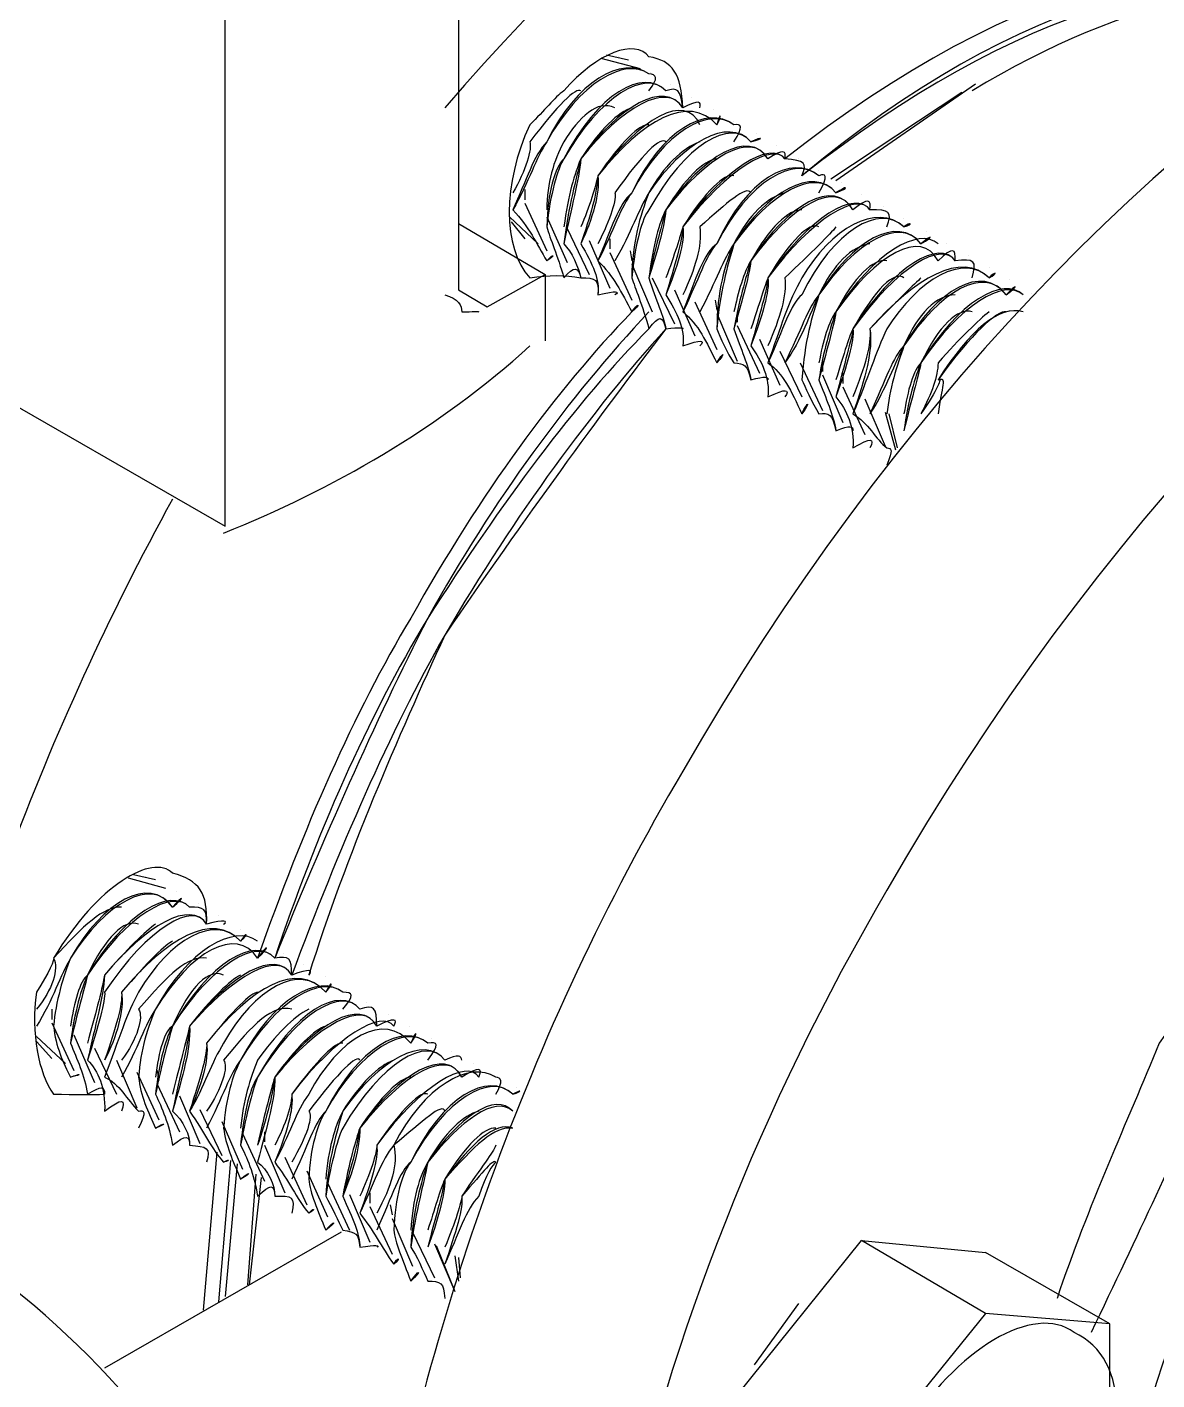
# Model space of a CAD drawing. Header units: inches. Extents: x 0.3 to 33.8, y 15.5 to 37.1.
# Drawn here: x 6.6433 to 6.9863, y 25.7233 to 26.1341 of the extents above; entities that cross this region are included whole.
import ezdxf

# ---------------------------------------------------------------- set-up
doc = ezdxf.new("R2010")
doc.units = ezdxf.units.IN
doc.header["$MEASUREMENT"] = 0

# ---------------------------------------------------------------- blocks, each defined once
blk = doc.blocks.new('60298_1')
at = {"transparency": 33554687}
for points in [[(6.77424, 26.39155), (6.77424, 26.05433)], [(6.70349, 25.98255), (6.70349, 26.35023)], [(6.8295, 26.12146), (6.81762, 26.12456)], [(6.82588, 26.12405), (6.81917, 26.1256)], [(6.82278, 26.12508), (6.82278, 26.12508)], [(6.82588, 26.12405), (6.82588, 26.12405)], [(6.83259, 26.12043), (6.83259, 26.12043)], [(6.83879, 26.11682), (6.83879, 26.11682)], [(6.9271, 26.11424), (6.88733, 26.0879)], [(6.93123, 26.11682), (6.88888, 26.08738)], [(6.84499, 26.11269), (6.84499, 26.11269)], [(6.8517, 26.10907), (6.8517, 26.10907)], [(6.8579, 26.10546), (6.8579, 26.10546)], [(6.86461, 26.10184), (6.86461, 26.10184)], [(6.87081, 26.09823), (6.87081, 26.09823)], [(6.87752, 26.0941), (6.87752, 26.0941)], [(6.88372, 26.09048), (6.88372, 26.09048)], [(6.89043, 26.08687), (6.89043, 26.08687)], [(6.79438, 26.0848), (6.79438, 26.0817)], [(6.89663, 26.08325), (6.89663, 26.08325)], [(6.79438, 26.08067), (6.80109, 26.06621)], [(6.80109, 26.08067), (6.80109, 26.08067)], [(6.90334, 26.07964), (6.90334, 26.07964)], [(6.77424, 26.07447), (6.80058, 26.05898)], [(6.78973, 26.07654), (6.79851, 26.06828)], [(6.79025, 26.07499), (6.79438, 26.06983)], [(6.80109, 26.07654), (6.80729, 26.06259)], [(6.80729, 26.07706), (6.80729, 26.07706)], [(6.814, 26.07344), (6.814, 26.07344)], [(6.90954, 26.07602), (6.90954, 26.07602)], [(6.79025, 26.07241), (6.79025, 26.07241)], [(6.79438, 26.06983), (6.79438, 26.06983)], [(6.80729, 26.07292), (6.814, 26.05898)], [(6.814, 26.06931), (6.8202, 26.05485)], [(6.8202, 26.06983), (6.8202, 26.06673)], [(6.91625, 26.07189), (6.91625, 26.07189)], [(6.80109, 26.06621), (6.80109, 26.06621)], [(6.8202, 26.06569), (6.82691, 26.05124)], [(6.8264, 26.06621), (6.82691, 26.06311)], [(6.92245, 26.06828), (6.92245, 26.06828)], [(6.80729, 26.06259), (6.80729, 26.06259)], [(6.82691, 26.06208), (6.83311, 26.04762)], [(6.83311, 26.06208), (6.83311, 26.06208)], [(6.92916, 26.06466), (6.92916, 26.06466)], [(6.93536, 26.06105), (6.93536, 26.06105)], [(6.78302, 26.04917), (6.80058, 26.05898)], [(6.80058, 26.05898), (6.80058, 26.03884)], [(6.814, 26.05898), (6.814, 26.05898)], [(6.83311, 26.05795), (6.83982, 26.044)], [(6.83931, 26.05847), (6.83931, 26.05847)], [(6.94156, 26.05743), (6.94156, 26.05743)], [(6.77424, 26.05433), (6.78302, 26.04917)], [(6.8202, 26.05485), (6.8202, 26.05485)], [(6.83982, 26.05433), (6.84602, 26.04039)], [(6.84602, 26.05485), (6.84602, 26.05485)], [(6.94827, 26.0533), (6.94827, 26.0533)], [(6.82691, 26.05124), (6.82691, 26.05124)], [(6.84602, 26.05072), (6.85273, 26.03626)], [(6.85222, 26.05124), (6.85273, 26.04814)], [(6.83311, 26.04762), (6.83311, 26.04762)], [(6.85273, 26.0471), (6.85893, 26.03264)], [(6.85893, 26.04762), (6.85893, 26.04452)], [(6.83982, 26.044), (6.83982, 26.044)], [(6.84602, 26.04039), (6.84602, 26.04039)], [(6.85893, 26.04349), (6.86564, 26.02903)], [(6.86513, 26.04349), (6.86513, 26.04349)], [(6.85273, 26.03626), (6.85273, 26.03626)], [(6.86564, 26.03936), (6.87184, 26.02541)], [(6.87184, 26.03987), (6.87184, 26.03987)], [(6.87804, 26.03626), (6.87804, 26.03626)], [(6.85893, 26.03264), (6.85893, 26.03264)], [(6.87184, 26.03574), (6.87855, 26.0218)], [(6.87804, 26.03213), (6.88475, 26.01767)], [(6.88475, 26.03264), (6.88475, 26.02955)], [(6.62345, 26.02851), (6.70349, 25.98255)], [(6.86564, 26.02903), (6.86564, 26.02903)], [(6.88475, 26.02851), (6.89095, 26.01405)], [(6.89095, 26.02903), (6.89095, 26.02593)], [(6.87184, 26.02541), (6.87184, 26.02541)], [(6.89095, 26.0249), (6.89766, 26.01044)], [(6.89766, 26.0249), (6.89766, 26.0249)], [(6.87855, 26.0218), (6.87855, 26.0218)], [(6.89766, 26.02128), (6.90386, 26.00682)], [(6.90386, 26.02128), (6.90386, 26.02128)], [(6.88475, 26.01767), (6.88475, 26.01767)], [(6.90386, 26.01715), (6.90696, 26.00579)], [(6.90489, 26.01663), (6.90747, 26.00631)], [(6.91057, 26.01767), (6.91057, 26.01767)], [(6.89095, 26.01405), (6.89095, 26.01405)], [(6.91109, 26.01302), (6.91109, 26.01302)], [(6.89766, 26.01044), (6.89766, 26.01044)], [(6.90386, 26.00682), (6.90386, 26.00682)], [(6.68232, 25.87514), (6.67561, 25.87669)], [(6.67922, 25.87617), (6.67922, 25.87617)], [(6.68542, 25.87256), (6.67406, 25.87566)], [(6.68232, 25.87514), (6.68232, 25.87514)], [(6.68852, 25.87152), (6.68852, 25.87152)], [(6.69523, 25.86791), (6.69523, 25.86791)], [(6.70143, 25.86429), (6.70143, 25.86429)], [(6.70814, 25.86017), (6.70814, 25.86017)], [(6.71434, 25.85655), (6.71434, 25.85655)], [(6.72105, 25.85293), (6.72105, 25.85293)], [(6.72725, 25.84932), (6.72725, 25.84932)], [(6.73396, 25.8457), (6.73396, 25.8457)], [(6.74016, 25.84157), (6.74016, 25.84157)], [(6.65082, 25.83589), (6.65082, 25.83279)], [(6.74635, 25.83796), (6.74635, 25.83796)], [(6.65082, 25.83176), (6.65753, 25.8173)], [(6.65702, 25.83176), (6.65702, 25.83176)], [(6.75307, 25.83434), (6.75307, 25.83434)], [(6.64617, 25.82763), (6.65495, 25.81937)], [(6.65753, 25.82815), (6.66373, 25.81369)], [(6.66373, 25.82815), (6.66373, 25.82815)], [(6.75926, 25.83073), (6.75926, 25.83073)], [(6.76598, 25.82711), (6.76598, 25.82711)], [(6.64617, 25.82608), (6.65082, 25.82092)], [(6.64669, 25.8235), (6.64669, 25.8235)], [(6.66373, 25.82402), (6.67044, 25.81007)], [(6.66993, 25.82453), (6.66993, 25.82453)], [(6.77217, 25.82298), (6.77217, 25.82298)], [(6.65082, 25.82092), (6.65082, 25.82092)], [(6.67044, 25.8204), (6.67664, 25.80594)], [(6.67664, 25.82092), (6.67664, 25.82092)], [(6.77889, 25.81937), (6.77889, 25.81937)], [(6.65753, 25.8173), (6.65753, 25.8173)], [(6.67664, 25.81678), (6.68335, 25.80233)], [(6.68284, 25.8173), (6.68335, 25.8142)], [(6.78509, 25.81575), (6.78509, 25.81575)], [(6.66373, 25.81369), (6.66373, 25.81369)], [(6.68284, 25.81317), (6.68955, 25.79871)], [(6.68955, 25.81317), (6.68955, 25.81317)], [(6.7918, 25.81214), (6.7918, 25.81214)], [(6.67044, 25.81007), (6.67044, 25.81007)], [(6.68955, 25.80955), (6.69575, 25.7951)], [(6.69575, 25.80955), (6.69575, 25.80955)], [(6.67664, 25.80594), (6.67664, 25.80594)], [(6.68335, 25.80233), (6.68335, 25.80233)], [(6.69575, 25.80542), (6.70246, 25.79148)], [(6.70246, 25.80594), (6.70246, 25.80594)], [(6.70866, 25.80233), (6.70866, 25.80233)], [(6.68955, 25.79871), (6.68955, 25.79871)], [(6.70246, 25.80181), (6.70866, 25.78735)], [(6.70866, 25.7982), (6.71537, 25.78373)], [(6.71537, 25.79871), (6.71537, 25.79561)], [(6.69575, 25.7951), (6.69575, 25.7951)], [(6.71537, 25.79458), (6.72157, 25.78012)], [(6.72157, 25.79458), (6.72157, 25.79458)], [(6.70091, 25.79252), (6.69678, 25.74449)], [(6.70504, 25.78993), (6.70143, 25.74707)], [(6.70246, 25.79148), (6.70246, 25.79148)], [(6.72157, 25.79096), (6.72828, 25.77651)], [(6.72776, 25.79096), (6.72776, 25.79096)], [(6.70711, 25.7889), (6.70349, 25.74862)], [(6.70866, 25.78735), (6.70866, 25.78735)], [(6.71279, 25.7858), (6.71021, 25.75223)], [(6.72828, 25.78683), (6.73448, 25.77289)], [(6.73448, 25.78735), (6.73448, 25.78735)], [(6.71434, 25.78477), (6.71072, 25.75223)], [(6.71537, 25.78373), (6.71537, 25.78373)], [(6.73448, 25.78322), (6.74119, 25.76876)], [(6.74067, 25.78373), (6.74067, 25.78373)], [(6.72157, 25.78012), (6.72157, 25.78012)], [(6.74119, 25.77961), (6.74739, 25.76514)], [(6.74739, 25.78012), (6.74739, 25.77702)], [(6.72828, 25.77651), (6.72828, 25.77651)], [(6.74739, 25.77599), (6.7541, 25.76153)], [(6.75358, 25.77651), (6.7541, 25.77341)], [(6.73448, 25.77289), (6.73448, 25.77289)], [(6.7541, 25.77237), (6.7603, 25.75792)], [(6.7603, 25.77237), (6.7603, 25.77237)], [(6.73861, 25.76824), (6.66683, 25.72693)], [(6.73861, 25.76824), (6.73861, 25.76824)], [(6.74119, 25.76876), (6.74119, 25.76876)], [(6.74739, 25.76514), (6.74739, 25.76514)], [(6.7603, 25.76824), (6.76701, 25.7543)], [(6.76649, 25.76876), (6.76649, 25.76876)], [(6.77321, 25.76514), (6.77321, 25.76514)], [(6.85893, 25.71867), (6.89663, 25.76566)], [(6.89663, 25.76566), (6.93433, 25.76205)], [(6.93433, 25.74346), (6.89663, 25.76566)], [(6.7541, 25.76153), (6.7541, 25.76153)], [(6.76701, 25.76463), (6.77321, 25.75017)], [(6.76753, 25.76411), (6.77321, 25.75017)], [(6.77321, 25.76101), (6.77424, 25.75327)], [(6.97202, 25.74036), (6.93433, 25.76205)], [(6.7603, 25.75792), (6.7603, 25.75792)], [(6.77424, 25.7605), (6.77476, 25.7543)], [(6.76701, 25.7543), (6.76701, 25.7543)], [(6.77321, 25.75017), (6.77321, 25.75017)], [(6.87752, 25.74656), (6.86409, 25.72796)], [(6.93433, 25.74346), (6.89663, 25.69698)], [(6.97202, 25.74036), (6.93433, 25.74346)], [(6.97202, 25.69026), (6.97202, 25.74036)]]:
    blk.add_lwpolyline(points, dxfattribs=at)
for points, knots in [([(7.20389, 26.19221), (7.19034, 26.22222), (7.16927, 26.24449), (7.14192, 26.25418), (7.04623, 26.31553), (6.89722, 26.25694), (6.77011, 26.10959)], [0, 0, 0, 0, 1, 1, 1, 2, 2, 2, 2]), ([(7.29168, 26.17156), (7.16968, 26.24425), (6.96795, 26.12778), (6.84241, 25.90819), (6.79559, 25.82925), (6.76419, 25.73957), (6.74945, 25.65515)], [0, 0, 0, 0, 1, 1, 1, 2, 2, 2, 2]), ([(7.42078, 26.05278), (7.40928, 26.09246), (7.38581, 26.11946), (7.35365, 26.13541), (7.23181, 26.20839), (7.03007, 26.09191), (6.90437, 25.87204), (6.82759, 25.7412), (6.7955, 25.59229), (6.81659, 25.47957)], [0, 0, 0, 0, 1, 1, 1, 2, 2, 2, 3, 3, 3, 3]), ([(6.84241, 26.10959), (6.84189, 26.11982), (6.83933, 26.12397), (6.83208, 26.12508), (6.82793, 26.13055), (6.81651, 26.12658), (6.80626, 26.11475)], [0, 0, 0, 0, 1, 1, 1, 2, 2, 2, 2]), ([(6.83208, 26.11992), (6.82398, 26.12561), (6.80997, 26.11752), (6.80109, 26.09926), (6.79718, 26.09537), (6.79485, 26.08752), (6.79077, 26.0786)], [0, 0, 0, 0, 1, 1, 1, 2, 2, 2, 2]), ([(6.83208, 26.11475), (6.83523, 26.11892), (6.83437, 26.11961), (6.83208, 26.11992), (6.82479, 26.12514), (6.81078, 26.11705), (6.80109, 26.09926), (6.79799, 26.0949), (6.79566, 26.08706), (6.79077, 26.0786)], [0, 0, 0, 0, 1, 1, 1, 2, 2, 2, 3, 3, 3, 3]), ([(6.80626, 26.11475), (6.80337, 26.11271), (6.80044, 26.10876), (6.79593, 26.10443), (6.78761, 26.08653), (6.78761, 26.06712), (6.79593, 26.05795), (6.80179, 26.05894), (6.80666, 26.0588), (6.81142, 26.05795)], [0, 0, 0, 0, 1, 1, 1, 2, 2, 2, 3, 3, 3, 3]), ([(6.81142, 26.11475), (6.81008, 26.11595), (6.80429, 26.11034), (6.79593, 26.09926), (6.79668, 26.09717), (6.79472, 26.09056), (6.79077, 26.08377)], [0, 0, 0, 0, 1, 1, 1, 2, 2, 2, 2]), ([(6.83724, 26.11475), (6.83042, 26.12189), (6.81641, 26.1138), (6.80626, 26.0941), (6.80362, 26.09165), (6.80129, 26.08381), (6.80109, 26.07344)], [0, 0, 0, 0, 1, 1, 1, 2, 2, 2, 2]), ([(6.84241, 26.10959), (6.84167, 26.1152), (6.84081, 26.1159), (6.83724, 26.11475), (6.83122, 26.12143), (6.81721, 26.11334), (6.80626, 26.0941), (6.80442, 26.09118), (6.80209, 26.08334), (6.80109, 26.07344)], [0, 0, 0, 0, 1, 1, 1, 2, 2, 2, 3, 3, 3, 3]), ([(6.82175, 26.10959), (6.81651, 26.11223), (6.81072, 26.10662), (6.80626, 26.09926), (6.80312, 26.09345), (6.80115, 26.08684), (6.80109, 26.0786)], [0, 0, 0, 0, 1, 1, 1, 2, 2, 2, 2]), ([(6.84241, 26.10959), (6.83686, 26.11818), (6.82285, 26.11009), (6.81142, 26.0941), (6.81006, 26.08793), (6.80772, 26.08009), (6.80626, 26.06828)], [0, 0, 0, 0, 1, 1, 1, 2, 2, 2, 2]), ([(6.84757, 26.10959), (6.8481, 26.11149), (6.84724, 26.11218), (6.84241, 26.10959), (6.83766, 26.11771), (6.82365, 26.10962), (6.81142, 26.0941), (6.81086, 26.08747), (6.80853, 26.07962), (6.80626, 26.06828)], [0, 0, 0, 0, 1, 1, 1, 2, 2, 2, 3, 3, 3, 3]), ([(6.82691, 26.10959), (6.82295, 26.10851), (6.81716, 26.10291), (6.81142, 26.0941), (6.80955, 26.08973), (6.80759, 26.08312), (6.80626, 26.07344)], [0, 0, 0, 0, 1, 1, 1, 2, 2, 2, 2]), ([(6.84757, 26.10443), (6.84329, 26.11446), (6.82928, 26.10637), (6.81659, 26.08893), (6.81649, 26.08422), (6.81416, 26.07638), (6.81142, 26.06828)], [0, 0, 0, 0, 1, 1, 1, 2, 2, 2, 2]), ([(6.85273, 26.10443), (6.85454, 26.10777), (6.85368, 26.10846), (6.85273, 26.10443), (6.8441, 26.11399), (6.83009, 26.10591), (6.81659, 26.08893), (6.8173, 26.08375), (6.81497, 26.07591), (6.81142, 26.06828)], [0, 0, 0, 0, 1, 1, 1, 2, 2, 2, 3, 3, 3, 3]), ([(6.8579, 26.10443), (6.84973, 26.11074), (6.83572, 26.10265), (6.82691, 26.08377), (6.82293, 26.0805), (6.8206, 26.07266), (6.81659, 26.06311)], [0, 0, 0, 0, 1, 1, 1, 2, 2, 2, 2]), ([(6.8579, 26.09926), (6.86098, 26.10405), (6.86012, 26.10475), (6.8579, 26.10443), (6.85053, 26.11028), (6.83652, 26.10219), (6.82691, 26.08377), (6.82373, 26.08004), (6.8214, 26.07219), (6.81659, 26.06311)], [0, 0, 0, 0, 1, 1, 1, 2, 2, 2, 3, 3, 3, 3]), ([(6.83208, 26.10443), (6.82939, 26.1048), (6.8236, 26.09919), (6.81659, 26.08893), (6.81599, 26.08602), (6.81403, 26.07941), (6.81142, 26.07344)], [0, 0, 0, 0, 1, 1, 1, 2, 2, 2, 2]), ([(6.86306, 26.09926), (6.85616, 26.10703), (6.84216, 26.09894), (6.83208, 26.08377), (6.82937, 26.07679), (6.82703, 26.06894), (6.82691, 26.05795)], [0, 0, 0, 0, 1, 1, 1, 2, 2, 2, 2]), ([(6.86306, 26.09926), (6.86741, 26.10034), (6.86655, 26.10103), (6.86306, 26.09926), (6.85697, 26.10656), (6.84296, 26.09847), (6.83208, 26.0786), (6.83017, 26.07632), (6.82784, 26.06847), (6.82691, 26.05795)], [0, 0, 0, 0, 1, 1, 1, 2, 2, 2, 3, 3, 3, 3]), ([(6.83724, 26.09926), (6.83582, 26.10108), (6.83003, 26.09548), (6.82175, 26.08377), (6.82243, 26.0823), (6.82046, 26.07569), (6.81659, 26.06828)], [0, 0, 0, 0, 1, 1, 1, 2, 2, 2, 2]), ([(6.84757, 26.09926), (6.84226, 26.09736), (6.83647, 26.09176), (6.83208, 26.08377), (6.82886, 26.07858), (6.8269, 26.07198), (6.82175, 26.06311)], [0, 0, 0, 0, 1, 1, 1, 2, 2, 2, 2]), ([(6.86823, 26.0941), (6.8626, 26.10331), (6.84859, 26.09522), (6.83724, 26.0786), (6.8358, 26.07307), (6.83347, 26.06523), (6.83208, 26.05795)], [0, 0, 0, 0, 1, 1, 1, 2, 2, 2, 2]), ([(6.87339, 26.0941), (6.87385, 26.09662), (6.87299, 26.09731), (6.86823, 26.0941), (6.86341, 26.10285), (6.8494, 26.09476), (6.83724, 26.0786), (6.83661, 26.0726), (6.83428, 26.06476), (6.83208, 26.05795)], [0, 0, 0, 0, 1, 1, 1, 2, 2, 2, 3, 3, 3, 3]), ([(6.85273, 26.0941), (6.8487, 26.09365), (6.8429, 26.08804), (6.83724, 26.0786), (6.8353, 26.07487), (6.83333, 26.06826), (6.83208, 26.05795)], [0, 0, 0, 0, 1, 1, 1, 2, 2, 2, 2]), ([(6.87339, 26.0941), (6.86904, 26.09959), (6.85503, 26.0915), (6.84241, 26.07344), (6.84224, 26.06935), (6.83991, 26.06151), (6.83724, 26.05278)], [0, 0, 0, 0, 1, 1, 1, 2, 2, 2, 2]), ([(6.87855, 26.08893), (6.88029, 26.09291), (6.87943, 26.0936), (6.87339, 26.0941), (6.86984, 26.09913), (6.85583, 26.09104), (6.84241, 26.07344), (6.84304, 26.06889), (6.84071, 26.06105), (6.83724, 26.05278)], [0, 0, 0, 0, 1, 1, 1, 2, 2, 2, 3, 3, 3, 3]), ([(6.88372, 26.08893), (6.87547, 26.09588), (6.86146, 26.08779), (6.85273, 26.06828), (6.84868, 26.06564), (6.84634, 26.0578), (6.84241, 26.04762)], [0, 0, 0, 0, 1, 1, 1, 2, 2, 2, 2]), ([(6.88372, 26.08377), (6.88672, 26.08919), (6.88586, 26.08988), (6.88372, 26.08893), (6.87628, 26.09542), (6.86227, 26.08733), (6.85273, 26.06828), (6.84948, 26.06517), (6.84715, 26.05733), (6.84241, 26.04762)], [0, 0, 0, 0, 1, 1, 1, 2, 2, 2, 3, 3, 3, 3]), ([(6.8579, 26.08893), (6.85513, 26.08993), (6.84934, 26.08433), (6.84241, 26.07344), (6.84174, 26.07115), (6.83977, 26.06454), (6.83724, 26.05795)], [0, 0, 0, 0, 1, 1, 1, 2, 2, 2, 2]), ([(6.88888, 26.08377), (6.88191, 26.09216), (6.8679, 26.08407), (6.8579, 26.06828), (6.85511, 26.06192), (6.85278, 26.05408), (6.85273, 26.04246)], [0, 0, 0, 0, 1, 1, 1, 2, 2, 2, 2]), ([(6.88888, 26.08377), (6.89316, 26.08547), (6.8923, 26.08616), (6.88888, 26.08377), (6.88272, 26.0917), (6.86871, 26.08361), (6.8579, 26.06828), (6.85592, 26.06145), (6.85359, 26.05361), (6.85273, 26.04246)], [0, 0, 0, 0, 1, 1, 1, 2, 2, 2, 3, 3, 3, 3]), ([(6.86306, 26.08377), (6.86157, 26.08622), (6.85578, 26.08061), (6.84757, 26.07344), (6.84817, 26.06744), (6.84621, 26.06083), (6.84241, 26.05278)], [0, 0, 0, 0, 1, 1, 1, 2, 2, 2, 2]), ([(6.87339, 26.08377), (6.86801, 26.0825), (6.86221, 26.0769), (6.8579, 26.06828), (6.85461, 26.06372), (6.85264, 26.05711), (6.84757, 26.04762)], [0, 0, 0, 0, 1, 1, 1, 2, 2, 2, 2]), ([(6.89405, 26.0786), (6.88835, 26.08844), (6.87434, 26.08036), (6.86306, 26.06311), (6.86155, 26.0582), (6.85922, 26.05036), (6.8579, 26.04246)], [0, 0, 0, 0, 1, 1, 1, 2, 2, 2, 2]), ([(6.89921, 26.0786), (6.89959, 26.08175), (6.89874, 26.08245), (6.89405, 26.0786), (6.88915, 26.08798), (6.87514, 26.0799), (6.86306, 26.06311), (6.86235, 26.05774), (6.86002, 26.0499), (6.8579, 26.04246)], [0, 0, 0, 0, 1, 1, 1, 2, 2, 2, 3, 3, 3, 3]), ([(6.79077, 26.0786), (6.79566, 26.0735), (6.79799, 26.06835), (6.80109, 26.06311), (6.80308, 26.06541), (6.80411, 26.06502), (6.80109, 26.06311)], [0, 0, 0, 0, 1, 1, 1, 2, 2, 2, 2]), ([(6.87855, 26.0786), (6.87444, 26.07878), (6.86865, 26.07318), (6.86306, 26.06311), (6.86104, 26.06), (6.85908, 26.0534), (6.8579, 26.04762)], [0, 0, 0, 0, 1, 1, 1, 2, 2, 2, 2]), ([(6.89921, 26.0786), (6.89478, 26.08473), (6.88077, 26.07664), (6.86823, 26.05795), (6.86799, 26.05449), (6.86565, 26.04664), (6.86306, 26.03729)], [0, 0, 0, 0, 1, 1, 1, 2, 2, 2, 2]), ([(6.90437, 26.07344), (6.90603, 26.07804), (6.90517, 26.07873), (6.89921, 26.0786), (6.89559, 26.08427), (6.88158, 26.07618), (6.86823, 26.05795), (6.86879, 26.05403), (6.86646, 26.04618), (6.86306, 26.03729)], [0, 0, 0, 0, 1, 1, 1, 2, 2, 2, 3, 3, 3, 3]), ([(6.80109, 26.07344), (6.80209, 26.06979), (6.80442, 26.06464), (6.80626, 26.05795), (6.80952, 26.0617), (6.81055, 26.0613), (6.81142, 26.05795)], [0, 0, 0, 0, 1, 1, 1, 2, 2, 2, 2]), ([(6.88372, 26.07344), (6.88088, 26.07507), (6.87509, 26.06946), (6.86823, 26.05795), (6.86748, 26.05629), (6.86552, 26.04968), (6.86306, 26.04246)], [0, 0, 0, 0, 1, 1, 1, 2, 2, 2, 2]), ([(6.90954, 26.07344), (6.90122, 26.08101), (6.88721, 26.07292), (6.87855, 26.05795), (6.87442, 26.05077), (6.87209, 26.04293), (6.86823, 26.03213)], [0, 0, 0, 0, 1, 1, 1, 2, 2, 2, 2]), ([(6.90954, 26.07344), (6.91247, 26.07432), (6.91161, 26.07502), (6.90954, 26.07344), (6.90202, 26.08055), (6.88802, 26.07246), (6.87855, 26.05278), (6.87523, 26.05031), (6.8729, 26.04247), (6.86823, 26.03213)], [0, 0, 0, 0, 1, 1, 1, 2, 2, 2, 3, 3, 3, 3]), ([(6.88888, 26.07344), (6.88732, 26.07135), (6.88152, 26.06575), (6.87339, 26.05795), (6.87392, 26.05257), (6.87195, 26.04596), (6.86823, 26.03729)], [0, 0, 0, 0, 1, 1, 1, 2, 2, 2, 2]), ([(6.9147, 26.06828), (6.90766, 26.0773), (6.89365, 26.06921), (6.88372, 26.05278), (6.88086, 26.04706), (6.87853, 26.03921), (6.87339, 26.03213)], [0, 0, 0, 0, 1, 1, 1, 2, 2, 2, 2]), ([(6.9147, 26.06828), (6.9189, 26.07061), (6.91805, 26.0713), (6.9147, 26.06828), (6.90846, 26.07683), (6.89445, 26.06875), (6.88372, 26.05278), (6.88166, 26.04659), (6.87933, 26.03875), (6.87855, 26.02696)], [0, 0, 0, 0, 1, 1, 1, 2, 2, 2, 3, 3, 3, 3]), ([(6.91987, 26.06828), (6.91409, 26.07358), (6.90008, 26.06549), (6.88888, 26.04762), (6.88729, 26.04334), (6.88496, 26.0355), (6.88372, 26.02696)], [0, 0, 0, 0, 1, 1, 1, 2, 2, 2, 2]), ([(6.80626, 26.06828), (6.80853, 26.06607), (6.81086, 26.06092), (6.81142, 26.05795), (6.81595, 26.05798), (6.81698, 26.05759), (6.81659, 26.05278)], [0, 0, 0, 0, 1, 1, 1, 2, 2, 2, 2]), ([(6.81142, 26.06828), (6.81497, 26.06236), (6.8173, 26.0572), (6.81659, 26.05278), (6.82239, 26.05427), (6.82342, 26.05387), (6.82175, 26.05278)], [0, 0, 0, 0, 1, 1, 1, 2, 2, 2, 2]), ([(6.89921, 26.06828), (6.89375, 26.06763), (6.88796, 26.06203), (6.88372, 26.05278), (6.88035, 26.04885), (6.87839, 26.04225), (6.87339, 26.03213)], [0, 0, 0, 0, 1, 1, 1, 2, 2, 2, 2]), ([(6.92503, 26.06311), (6.92534, 26.06689), (6.92448, 26.06758), (6.91987, 26.06311), (6.9149, 26.07311), (6.90089, 26.06503), (6.88888, 26.04762), (6.8881, 26.04288), (6.88577, 26.03503), (6.88372, 26.02696)], [0, 0, 0, 0, 1, 1, 1, 2, 2, 2, 3, 3, 3, 3]), ([(6.92503, 26.06311), (6.92053, 26.06986), (6.90652, 26.06178), (6.89405, 26.04246), (6.89373, 26.03962), (6.8914, 26.03178), (6.88888, 26.0218)], [0, 0, 0, 0, 1, 1, 1, 2, 2, 2, 2]), ([(6.9302, 26.05795), (6.93178, 26.06317), (6.93092, 26.06387), (6.92503, 26.06311), (6.92133, 26.0694), (6.90732, 26.06131), (6.89405, 26.04246), (6.89454, 26.03916), (6.8922, 26.03132), (6.88888, 26.0218)], [0, 0, 0, 0, 1, 1, 1, 2, 2, 2, 3, 3, 3, 3]), ([(6.81659, 26.06311), (6.8214, 26.05864), (6.82373, 26.05349), (6.82691, 26.04762), (6.82883, 26.05055), (6.82986, 26.05015), (6.82691, 26.04762)], [0, 0, 0, 0, 1, 1, 1, 2, 2, 2, 2]), ([(6.90437, 26.06311), (6.90019, 26.06392), (6.8944, 26.05832), (6.88888, 26.04762), (6.88679, 26.04514), (6.88483, 26.03853), (6.88372, 26.03213)], [0, 0, 0, 0, 1, 1, 1, 2, 2, 2, 2]), ([(6.93536, 26.05795), (6.92697, 26.06615), (6.91296, 26.05806), (6.89921, 26.04246), (6.90017, 26.03591), (6.89784, 26.02806), (6.89405, 26.01663)], [0, 0, 0, 0, 1, 1, 1, 2, 2, 2, 2]), ([(6.93536, 26.05795), (6.93821, 26.05946), (6.93736, 26.06015), (6.93536, 26.05795), (6.92777, 26.06568), (6.91376, 26.0576), (6.90437, 26.04246), (6.90097, 26.03545), (6.89864, 26.0276), (6.89405, 26.01663)], [0, 0, 0, 0, 1, 1, 1, 2, 2, 2, 3, 3, 3, 3]), ([(6.82691, 26.05795), (6.82784, 26.05492), (6.83017, 26.04977), (6.83208, 26.04246), (6.83526, 26.04683), (6.83629, 26.04644), (6.83724, 26.04246)], [0, 0, 0, 0, 1, 1, 1, 2, 2, 2, 2]), ([(6.83208, 26.05795), (6.83428, 26.05121), (6.83661, 26.04606), (6.83724, 26.04246), (6.8417, 26.04312), (6.84273, 26.04272), (6.84241, 26.04246)], [0, 0, 0, 0, 1, 1, 1, 2, 2, 2, 2]), ([(6.90954, 26.05795), (6.90663, 26.0602), (6.90083, 26.0546), (6.89405, 26.04246), (6.89323, 26.04142), (6.89126, 26.03482), (6.88888, 26.02696)], [0, 0, 0, 0, 1, 1, 1, 2, 2, 2, 2]), ([(6.9147, 26.05795), (6.91306, 26.05649), (6.90727, 26.05088), (6.89921, 26.04246), (6.89966, 26.03771), (6.8977, 26.0311), (6.89405, 26.0218)], [0, 0, 0, 0, 1, 1, 1, 2, 2, 2, 2]), ([(6.94052, 26.05278), (6.9334, 26.06243), (6.91939, 26.05434), (6.90954, 26.03729), (6.9066, 26.03219), (6.90427, 26.02435), (6.89921, 26.01663)], [0, 0, 0, 0, 1, 1, 1, 2, 2, 2, 2]), ([(6.77011, 26.05278), (6.77433, 26.05163), (6.77526, 26.04957), (6.77527, 26.04762), (6.77858, 26.04765), (6.78083, 26.04787), (6.78044, 26.04762)], [0, 0, 0, 0, 1, 1, 1, 2, 2, 2, 2]), ([(6.83724, 26.05278), (6.84071, 26.04749), (6.84304, 26.04234), (6.84241, 26.03729), (6.84814, 26.0394), (6.84917, 26.039), (6.84757, 26.03729)], [0, 0, 0, 0, 1, 1, 1, 2, 2, 2, 2]), ([(6.92503, 26.05278), (6.9195, 26.05277), (6.91371, 26.04717), (6.90954, 26.03729), (6.9061, 26.03399), (6.90414, 26.02738), (6.89921, 26.01663)], [0, 0, 0, 0, 1, 1, 1, 2, 2, 2, 2]), ([(6.94052, 26.05278), (6.94465, 26.05574), (6.94379, 26.05643), (6.94052, 26.05278), (6.93421, 26.06197), (6.9202, 26.05388), (6.90954, 26.03729), (6.90741, 26.03173), (6.90508, 26.02388), (6.90437, 26.01663)], [0, 0, 0, 0, 1, 1, 1, 2, 2, 2, 3, 3, 3, 3]), ([(6.94569, 26.05278), (6.93984, 26.05872), (6.92583, 26.05063), (6.9147, 26.03213), (6.91304, 26.02848), (6.91071, 26.02063), (6.90954, 26.01147)], [0, 0, 0, 0, 1, 1, 1, 2, 2, 2, 2]), ([(6.94569, 26.05278), (6.93996, 26.05788), (6.9264, 26.04976), (6.9147, 26.03213), (6.91385, 26.02801), (6.91151, 26.02017), (6.90954, 26.01147)], [0, 0, 0, 0, 1, 1, 1, 2, 2, 2, 2]), ([(6.82691, 26.04762), (6.80373, 26.02365), (6.78113, 25.99269), (6.75978, 25.95466), (6.74269, 25.92611), (6.72717, 25.89106), (6.7133, 25.85138)], [0, 0, 0, 0, 1, 1, 1, 2, 2, 2, 2]), ([(6.83208, 26.04762), (6.80758, 26.0215), (6.78492, 25.99054), (6.76495, 25.95466), (6.74644, 25.92389), (6.73096, 25.88879), (6.71847, 25.85138)], [0, 0, 0, 0, 1, 1, 1, 2, 2, 2, 2]), ([(6.84241, 26.04762), (6.84715, 26.04378), (6.84948, 26.03863), (6.85273, 26.03213), (6.85457, 26.03568), (6.8556, 26.03529), (6.85273, 26.03213)], [0, 0, 0, 0, 1, 1, 1, 2, 2, 2, 2]), ([(6.9302, 26.04762), (6.92594, 26.04905), (6.92014, 26.04345), (6.9147, 26.03213), (6.91254, 26.03028), (6.91057, 26.02367), (6.90954, 26.01663)], [0, 0, 0, 0, 1, 1, 1, 2, 2, 2, 2]), ([(6.94569, 26.04762), (6.93844, 26.04976), (6.9296, 26.04229), (6.91987, 26.02696), (6.92138, 26.02805), (6.91964, 26.02392), (6.9147, 26.01663)], [0, 0, 0, 0, 1, 1, 1, 2, 2, 2, 2]), ([(6.93536, 26.04762), (6.93237, 26.04534), (6.92658, 26.03973), (6.91987, 26.03213), (6.91982, 26.02802), (6.91802, 26.02306), (6.9147, 26.01663)], [0, 0, 0, 0, 1, 1, 1, 2, 2, 2, 2]), ([(6.94052, 26.04762), (6.93805, 26.04829), (6.92998, 26.04109), (6.91987, 26.02696), (6.92259, 26.02829), (6.92109, 26.02495), (6.91987, 26.01663)], [0, 0, 0, 0, 1, 1, 1, 2, 2, 2, 2]), ([(6.83208, 26.04246), (6.80976, 26.02019), (6.78712, 25.98924), (6.76495, 25.95466), (6.74867, 25.92264), (6.73319, 25.88756), (6.71847, 25.85138)], [0, 0, 0, 0, 1, 1, 1, 2, 2, 2, 2]), ([(6.83724, 26.04246), (6.81463, 26.0175), (6.79185, 25.98659), (6.77011, 25.9495), (6.75333, 25.91987), (6.73795, 25.88468), (6.72363, 25.84622)], [0, 0, 0, 0, 1, 1, 1, 2, 2, 2, 2]), ([(6.83724, 26.04246), (6.81702, 26.01601), (6.79441, 25.98504), (6.77011, 25.9495), (6.75595, 25.91843), (6.74043, 25.88336), (6.7288, 25.84622)], [0, 0, 0, 0, 1, 1, 1, 2, 2, 2, 2]), ([(6.85273, 26.04246), (6.85359, 26.04006), (6.85592, 26.03491), (6.8579, 26.03213), (6.86101, 26.03197), (6.86204, 26.03157), (6.86306, 26.02696)], [0, 0, 0, 0, 1, 1, 1, 2, 2, 2, 2]), ([(6.8579, 26.04246), (6.86002, 26.03634), (6.86235, 26.03119), (6.86306, 26.02696), (6.86745, 26.02825), (6.86848, 26.02785), (6.86823, 26.02696)], [0, 0, 0, 0, 1, 1, 1, 2, 2, 2, 2]), ([(6.86306, 26.03729), (6.86646, 26.03263), (6.86879, 26.02747), (6.86823, 26.0218), (6.87388, 26.02453), (6.87491, 26.02414), (6.87339, 26.0218)], [0, 0, 0, 0, 1, 1, 1, 2, 2, 2, 2]), ([(6.86823, 26.03213), (6.8729, 26.02891), (6.87523, 26.02376), (6.87855, 26.01663), (6.88032, 26.02082), (6.88135, 26.02042), (6.87855, 26.01663)], [0, 0, 0, 0, 1, 1, 1, 2, 2, 2, 2]), ([(6.87855, 26.02696), (6.87933, 26.0252), (6.88166, 26.02005), (6.88372, 26.01663), (6.88676, 26.0171), (6.88778, 26.0167), (6.88888, 26.01147)], [0, 0, 0, 0, 1, 1, 1, 2, 2, 2, 2]), ([(6.88372, 26.02696), (6.88577, 26.02148), (6.8881, 26.01633), (6.88888, 26.01147), (6.89319, 26.01338), (6.89422, 26.01299), (6.89405, 26.01147)], [0, 0, 0, 0, 1, 1, 1, 2, 2, 2, 2]), ([(6.88888, 26.0218), (6.8922, 26.01777), (6.89454, 26.01261), (6.89405, 26.00631), (6.89963, 26.00967), (6.90066, 26.00927), (6.89921, 26.00631)], [0, 0, 0, 0, 1, 1, 1, 2, 2, 2, 2]), ([(6.89405, 26.01663), (6.89864, 26.01405), (6.90097, 26.0089), (6.90437, 26.00631), (6.90571, 26.00616), (6.90632, 26.00588), (6.90437, 26.00114)], [0, 0, 0, 0, 1, 1, 1, 2, 2, 2, 2]), ([(7.32783, 25.91335), (7.32183, 25.9353), (7.30797, 25.95123), (7.28652, 25.95983), (7.21706, 26.00372), (7.09799, 25.93498), (7.02315, 25.80491), (6.9511, 25.68055), (6.9511, 25.54306), (7.02315, 25.50023), (7.04955, 25.48622), (7.08109, 25.48428), (7.11094, 25.49506)], [0, 0, 0, 0, 1, 1, 1, 2, 2, 2, 3, 3, 3, 4, 4, 4, 4]), ([(7.03864, 25.8927), (7.02245, 25.87489), (7.00601, 25.85152), (6.987, 25.82556), (6.97738, 25.80193), (6.96536, 25.77601), (6.95602, 25.7481)], [0, 0, 0, 0, 1, 1, 1, 2, 2, 2, 2]), ([(7.0593, 25.8927), (7.04077, 25.87044), (7.02247, 25.84513), (7.00249, 25.81524), (6.99247, 25.79316), (6.98054, 25.76715), (6.96634, 25.73777)], [0, 0, 0, 0, 1, 1, 1, 2, 2, 2, 2]), ([(6.69781, 25.86171), (6.6982, 25.87094), (6.69564, 25.87509), (6.68748, 25.8772), (6.68147, 25.88327), (6.66466, 25.87357), (6.65134, 25.85138), (6.65182, 25.85134), (6.64987, 25.84683), (6.64617, 25.84106)], [0, 0, 0, 0, 1, 1, 1, 2, 2, 2, 3, 3, 3, 3]), ([(6.68748, 25.86688), (6.68029, 25.87673), (6.66628, 25.86864), (6.6565, 25.85138), (6.65349, 25.84649), (6.65116, 25.83864), (6.64617, 25.83073)], [0, 0, 0, 0, 1, 1, 1, 2, 2, 2, 2]), ([(6.68748, 25.86688), (6.69154, 25.87004), (6.69068, 25.87073), (6.68748, 25.86688), (6.6811, 25.87626), (6.66709, 25.86818), (6.6565, 25.85138), (6.6543, 25.84602), (6.65197, 25.83818), (6.65134, 25.83073)], [0, 0, 0, 0, 1, 1, 1, 2, 2, 2, 3, 3, 3, 3]), ([(6.69265, 25.86688), (6.68673, 25.87301), (6.67272, 25.86492), (6.66166, 25.84622), (6.65993, 25.84277), (6.6576, 25.83492), (6.6565, 25.82556)], [0, 0, 0, 0, 1, 1, 1, 2, 2, 2, 2]), ([(6.69781, 25.86171), (6.69797, 25.86632), (6.69712, 25.86701), (6.69265, 25.86688), (6.68753, 25.87254), (6.67352, 25.86446), (6.66166, 25.84622), (6.66073, 25.84231), (6.6584, 25.83446), (6.6565, 25.82556)], [0, 0, 0, 0, 1, 1, 1, 2, 2, 2, 3, 3, 3, 3]), ([(6.67199, 25.86688), (6.66639, 25.86707), (6.6606, 25.86146), (6.65134, 25.85138), (6.65299, 25.84829), (6.65102, 25.84168), (6.64617, 25.83589)], [0, 0, 0, 0, 1, 1, 1, 2, 2, 2, 2]), ([(6.69781, 25.86171), (6.69316, 25.8693), (6.67915, 25.86121), (6.66683, 25.84622), (6.66637, 25.83905), (6.66404, 25.83121), (6.66166, 25.8204)], [0, 0, 0, 0, 1, 1, 1, 2, 2, 2, 2]), ([(6.70298, 25.86171), (6.70441, 25.86261), (6.70355, 25.8633), (6.69781, 25.86171), (6.69397, 25.86883), (6.67996, 25.86074), (6.66683, 25.84106), (6.66717, 25.83859), (6.66484, 25.83075), (6.66166, 25.8204)], [0, 0, 0, 0, 1, 1, 1, 2, 2, 2, 3, 3, 3, 3]), ([(6.67716, 25.86171), (6.67282, 25.86335), (6.66703, 25.85775), (6.66166, 25.84622), (6.65943, 25.84457), (6.65746, 25.83796), (6.6565, 25.83073)], [0, 0, 0, 0, 1, 1, 1, 2, 2, 2, 2]), ([(6.68232, 25.86171), (6.67926, 25.85963), (6.67347, 25.85403), (6.66683, 25.84622), (6.66586, 25.84085), (6.6639, 25.83425), (6.66166, 25.82556)], [0, 0, 0, 0, 1, 1, 1, 2, 2, 2, 2]), ([(6.70814, 25.85655), (6.6996, 25.86558), (6.68559, 25.85749), (6.67199, 25.84106), (6.6728, 25.83534), (6.67047, 25.82749), (6.66683, 25.8204)], [0, 0, 0, 0, 1, 1, 1, 2, 2, 2, 2]), ([(6.70814, 25.85655), (6.71085, 25.85889), (6.70999, 25.85958), (6.70814, 25.85655), (6.70041, 25.86511), (6.6864, 25.85703), (6.67716, 25.84106), (6.67361, 25.83487), (6.67128, 25.82703), (6.66683, 25.81524)], [0, 0, 0, 0, 1, 1, 1, 2, 2, 2, 3, 3, 3, 3]), ([(6.68748, 25.85655), (6.6857, 25.85592), (6.6799, 25.85031), (6.67199, 25.84106), (6.6723, 25.83714), (6.67033, 25.83053), (6.66683, 25.8204)], [0, 0, 0, 0, 1, 1, 1, 2, 2, 2, 2]), ([(6.7133, 25.85655), (6.70604, 25.86187), (6.69203, 25.85378), (6.68232, 25.83589), (6.67924, 25.83162), (6.67691, 25.82378), (6.67199, 25.81524)], [0, 0, 0, 0, 1, 1, 1, 2, 2, 2, 2]), ([(6.7133, 25.85138), (6.71728, 25.85517), (6.71643, 25.85587), (6.7133, 25.85138), (6.70684, 25.8614), (6.69283, 25.85331), (6.68232, 25.83589), (6.68004, 25.83116), (6.67771, 25.82331), (6.67716, 25.81524)], [0, 0, 0, 0, 1, 1, 1, 2, 2, 2, 3, 3, 3, 3]), ([(6.69781, 25.85138), (6.69213, 25.8522), (6.68634, 25.8466), (6.67716, 25.83589), (6.67874, 25.83342), (6.67677, 25.82682), (6.67199, 25.8204)], [0, 0, 0, 0, 1, 1, 1, 2, 2, 2, 2]), ([(6.71847, 25.85138), (6.71247, 25.85815), (6.69846, 25.85006), (6.68748, 25.83073), (6.68568, 25.8279), (6.68334, 25.82006), (6.68232, 25.81007)], [0, 0, 0, 0, 1, 1, 1, 2, 2, 2, 2]), ([(6.72363, 25.84622), (6.72372, 25.85146), (6.72286, 25.85215), (6.71847, 25.85138), (6.71328, 25.85768), (6.69927, 25.84959), (6.68748, 25.83073), (6.68648, 25.82744), (6.68415, 25.8196), (6.68232, 25.81007)], [0, 0, 0, 0, 1, 1, 1, 2, 2, 2, 3, 3, 3, 3]), ([(6.72363, 25.84622), (6.71891, 25.85443), (6.7049, 25.84634), (6.69265, 25.83073), (6.69211, 25.82419), (6.68978, 25.81635), (6.68748, 25.80491)], [0, 0, 0, 0, 1, 1, 1, 2, 2, 2, 2]), ([(6.7288, 25.84622), (6.73016, 25.84774), (6.7293, 25.84843), (6.72363, 25.84622), (6.71972, 25.85397), (6.70571, 25.84588), (6.69265, 25.83073), (6.69292, 25.82373), (6.69059, 25.81588), (6.68748, 25.80491)], [0, 0, 0, 0, 1, 1, 1, 2, 2, 2, 3, 3, 3, 3]), ([(6.70298, 25.84622), (6.69857, 25.84848), (6.69278, 25.84288), (6.68748, 25.83073), (6.68517, 25.82971), (6.68321, 25.8231), (6.68232, 25.81524)], [0, 0, 0, 0, 1, 1, 1, 2, 2, 2, 2]), ([(6.70814, 25.84622), (6.70501, 25.84477), (6.69921, 25.83917), (6.69265, 25.83073), (6.69161, 25.82599), (6.68964, 25.81938), (6.68748, 25.81007)], [0, 0, 0, 0, 1, 1, 1, 2, 2, 2, 2]), ([(6.73396, 25.84106), (6.72535, 25.85072), (6.71134, 25.84263), (6.69781, 25.82556), (6.69855, 25.82047), (6.69622, 25.81263), (6.69265, 25.80491)], [0, 0, 0, 0, 1, 1, 1, 2, 2, 2, 2]), ([(6.73396, 25.84106), (6.73659, 25.84403), (6.73574, 25.84472), (6.73396, 25.84106), (6.72615, 25.85025), (6.71214, 25.84216), (6.70298, 25.82556), (6.69935, 25.82001), (6.69702, 25.81216), (6.69265, 25.80491)], [0, 0, 0, 0, 1, 1, 1, 2, 2, 2, 3, 3, 3, 3]), ([(6.64617, 25.84106), (6.64442, 25.82851), (6.64669, 25.81664), (6.65134, 25.81007), (6.6581, 25.81006), (6.66297, 25.80991), (6.66683, 25.81007)], [0, 0, 0, 0, 1, 1, 1, 2, 2, 2, 2]), ([(6.7133, 25.84106), (6.71144, 25.84105), (6.70565, 25.83545), (6.69781, 25.82556), (6.69804, 25.82227), (6.69608, 25.81567), (6.69265, 25.80491)], [0, 0, 0, 0, 1, 1, 1, 2, 2, 2, 2]), ([(6.73912, 25.84106), (6.73178, 25.847), (6.71778, 25.83891), (6.70814, 25.8204), (6.70498, 25.81676), (6.70265, 25.80892), (6.69781, 25.79974)], [0, 0, 0, 0, 1, 1, 1, 2, 2, 2, 2]), ([(6.73912, 25.83589), (6.74303, 25.84031), (6.74217, 25.841), (6.73912, 25.84106), (6.73259, 25.84654), (6.71858, 25.83844), (6.70814, 25.8204), (6.70579, 25.8163), (6.70346, 25.80845), (6.70298, 25.79974)], [0, 0, 0, 0, 1, 1, 1, 2, 2, 2, 3, 3, 3, 3]), ([(6.72363, 25.83589), (6.71788, 25.83734), (6.71209, 25.83173), (6.70298, 25.8204), (6.70448, 25.81856), (6.70252, 25.81195), (6.69781, 25.80491)], [0, 0, 0, 0, 1, 1, 1, 2, 2, 2, 2]), ([(6.74429, 25.83589), (6.73822, 25.84328), (6.72421, 25.83519), (6.7133, 25.81524), (6.71142, 25.81304), (6.70909, 25.8052), (6.70814, 25.79458)], [0, 0, 0, 0, 1, 1, 1, 2, 2, 2, 2]), ([(6.74945, 25.83073), (6.74947, 25.83659), (6.74861, 25.83729), (6.74429, 25.83589), (6.73902, 25.84282), (6.72502, 25.83473), (6.7133, 25.81524), (6.71223, 25.81258), (6.7099, 25.80473), (6.70814, 25.79458)], [0, 0, 0, 0, 1, 1, 1, 2, 2, 2, 3, 3, 3, 3]), ([(6.7288, 25.83589), (6.72432, 25.83362), (6.71852, 25.82802), (6.7133, 25.8204), (6.71092, 25.81484), (6.70895, 25.80823), (6.70814, 25.79974)], [0, 0, 0, 0, 1, 1, 1, 2, 2, 2, 2]), ([(6.74945, 25.83073), (6.74466, 25.83957), (6.73065, 25.83148), (6.71847, 25.81524), (6.71786, 25.80932), (6.71553, 25.80148), (6.7133, 25.79458)], [0, 0, 0, 0, 1, 1, 1, 2, 2, 2, 2]), ([(6.75462, 25.83073), (6.7559, 25.83288), (6.75505, 25.83357), (6.74945, 25.83073), (6.74546, 25.8391), (6.73145, 25.83101), (6.71847, 25.81524), (6.71866, 25.80886), (6.71633, 25.80102), (6.7133, 25.78942)], [0, 0, 0, 0, 1, 1, 1, 2, 2, 2, 3, 3, 3, 3]), ([(6.75462, 25.83073), (6.75109, 25.83585), (6.73708, 25.82776), (6.72363, 25.81007), (6.72429, 25.80561), (6.72196, 25.79776), (6.71847, 25.78942)], [0, 0, 0, 0, 1, 1, 1, 2, 2, 2, 2]), ([(6.65134, 25.83073), (6.65197, 25.82462), (6.6543, 25.81947), (6.6565, 25.81524), (6.65939, 25.81654), (6.66042, 25.81614), (6.6565, 25.81524)], [0, 0, 0, 0, 1, 1, 1, 2, 2, 2, 2]), ([(6.73396, 25.83073), (6.73075, 25.8299), (6.72496, 25.8243), (6.71847, 25.81524), (6.71735, 25.81113), (6.71539, 25.80452), (6.7133, 25.79458)], [0, 0, 0, 0, 1, 1, 1, 2, 2, 2, 2]), ([(6.75978, 25.82556), (6.76234, 25.82916), (6.76148, 25.82985), (6.75978, 25.82556), (6.7519, 25.83539), (6.73789, 25.8273), (6.7288, 25.81007), (6.7251, 25.80514), (6.72277, 25.7973), (6.71847, 25.78942)], [0, 0, 0, 0, 1, 1, 1, 2, 2, 2, 3, 3, 3, 3]), ([(6.76495, 25.82556), (6.75753, 25.83213), (6.74352, 25.82405), (6.73396, 25.80491), (6.73073, 25.80189), (6.7284, 25.79405), (6.72363, 25.78425)], [0, 0, 0, 0, 1, 1, 1, 2, 2, 2, 2]), ([(6.76495, 25.8204), (6.76878, 25.82544), (6.76792, 25.82614), (6.76495, 25.82556), (6.75833, 25.83167), (6.74433, 25.82358), (6.73396, 25.80491), (6.73154, 25.80143), (6.7292, 25.79358), (6.7288, 25.78425)], [0, 0, 0, 0, 1, 1, 1, 2, 2, 2, 3, 3, 3, 3]), ([(6.6565, 25.82556), (6.6584, 25.82091), (6.66073, 25.81576), (6.66166, 25.81007), (6.66583, 25.81282), (6.66686, 25.81242), (6.66683, 25.81007)], [0, 0, 0, 0, 1, 1, 1, 2, 2, 2, 2]), ([(6.73912, 25.82556), (6.73719, 25.82619), (6.7314, 25.82058), (6.72363, 25.81007), (6.72379, 25.80741), (6.72183, 25.8008), (6.71847, 25.79458)], [0, 0, 0, 0, 1, 1, 1, 2, 2, 2, 2]), ([(6.77011, 25.8204), (6.76397, 25.82842), (6.74996, 25.82033), (6.73912, 25.80491), (6.73717, 25.79818), (6.73484, 25.79033), (6.73396, 25.77909)], [0, 0, 0, 0, 1, 1, 1, 2, 2, 2, 2]), ([(6.77527, 25.8204), (6.77521, 25.82173), (6.77436, 25.82242), (6.77011, 25.8204), (6.76477, 25.82796), (6.75076, 25.81986), (6.73912, 25.79974), (6.73797, 25.79771), (6.73564, 25.78987), (6.73396, 25.77909)], [0, 0, 0, 0, 1, 1, 1, 2, 2, 2, 3, 3, 3, 3]), ([(6.66166, 25.8204), (6.66484, 25.81719), (6.66717, 25.81204), (6.66683, 25.80491), (6.67226, 25.8091), (6.67329, 25.80871), (6.67199, 25.80491)], [0, 0, 0, 0, 1, 1, 1, 2, 2, 2, 2]), ([(6.74429, 25.8204), (6.74363, 25.82247), (6.73783, 25.81686), (6.7288, 25.80491), (6.73023, 25.80369), (6.72826, 25.79708), (6.72363, 25.78942)], [0, 0, 0, 0, 1, 1, 1, 2, 2, 2, 2]), ([(6.75462, 25.8204), (6.75006, 25.81876), (6.74427, 25.81315), (6.73912, 25.80491), (6.73666, 25.79998), (6.7347, 25.79337), (6.73396, 25.78425)], [0, 0, 0, 0, 1, 1, 1, 2, 2, 2, 2]), ([(6.77527, 25.81524), (6.7704, 25.8247), (6.75639, 25.81661), (6.74429, 25.79974), (6.7436, 25.79446), (6.74127, 25.78661), (6.73912, 25.77909)], [0, 0, 0, 0, 1, 1, 1, 2, 2, 2, 2]), ([(6.78044, 25.81524), (6.78165, 25.81801), (6.78079, 25.8187), (6.77527, 25.81524), (6.77121, 25.82424), (6.7572, 25.81615), (6.74429, 25.79974), (6.74441, 25.794), (6.74208, 25.78615), (6.73912, 25.77909)], [0, 0, 0, 0, 1, 1, 1, 2, 2, 2, 3, 3, 3, 3]), ([(6.66683, 25.81524), (6.67128, 25.81348), (6.67361, 25.80833), (6.67716, 25.80491), (6.6787, 25.80539), (6.67973, 25.80499), (6.67716, 25.79974)], [0, 0, 0, 0, 1, 1, 1, 2, 2, 2, 2]), ([(6.67716, 25.81524), (6.67771, 25.80976), (6.68004, 25.80461), (6.68232, 25.79974), (6.68514, 25.80167), (6.68616, 25.80127), (6.68232, 25.79974)], [0, 0, 0, 0, 1, 1, 1, 2, 2, 2, 2]), ([(6.75978, 25.81524), (6.7565, 25.81504), (6.75071, 25.80943), (6.74429, 25.79974), (6.7431, 25.79626), (6.74114, 25.78965), (6.73912, 25.77909)], [0, 0, 0, 0, 1, 1, 1, 2, 2, 2, 2]), ([(6.78044, 25.81524), (6.77684, 25.82098), (6.76283, 25.8129), (6.74945, 25.79458), (6.75004, 25.79074), (6.74771, 25.7829), (6.74429, 25.77392)], [0, 0, 0, 0, 1, 1, 1, 2, 2, 2, 2]), ([(6.7856, 25.81007), (6.78809, 25.81429), (6.78723, 25.81499), (6.7856, 25.81524), (6.77764, 25.82052), (6.76363, 25.81243), (6.75462, 25.79458), (6.75084, 25.79028), (6.74851, 25.78244), (6.74429, 25.77392)], [0, 0, 0, 0, 1, 1, 1, 2, 2, 2, 3, 3, 3, 3]), ([(6.76495, 25.81007), (6.76294, 25.81132), (6.75714, 25.80572), (6.74945, 25.79458), (6.74954, 25.79254), (6.74757, 25.78594), (6.74429, 25.77909)], [0, 0, 0, 0, 1, 1, 1, 2, 2, 2, 2]), ([(6.79077, 25.81007), (6.78328, 25.81727), (6.76927, 25.80918), (6.75978, 25.78942), (6.75648, 25.78703), (6.75415, 25.77918), (6.74945, 25.76876)], [0, 0, 0, 0, 1, 1, 1, 2, 2, 2, 2]), ([(6.79077, 25.81007), (6.79386, 25.81109), (6.7933, 25.81148), (6.79077, 25.81007), (6.78408, 25.8168), (6.77007, 25.80872), (6.75978, 25.78942), (6.75728, 25.78656), (6.75495, 25.77872), (6.75462, 25.76876)], [0, 0, 0, 0, 1, 1, 1, 2, 2, 2, 3, 3, 3, 3]), ([(6.68232, 25.81007), (6.68415, 25.80605), (6.68648, 25.8009), (6.68748, 25.79458), (6.69157, 25.79795), (6.6926, 25.79756), (6.69265, 25.79458)], [0, 0, 0, 0, 1, 1, 1, 2, 2, 2, 2]), ([(6.79077, 25.80491), (6.78539, 25.81096), (6.77424, 25.80293), (6.76495, 25.78942), (6.76291, 25.78331), (6.76058, 25.77547), (6.75978, 25.7636)], [0, 0, 0, 0, 1, 1, 1, 2, 2, 2, 2]), ([(6.79077, 25.80491), (6.78535, 25.8099), (6.77476, 25.80197), (6.76495, 25.78942), (6.76372, 25.78285), (6.76139, 25.77501), (6.75978, 25.7636)], [0, 0, 0, 0, 1, 1, 1, 2, 2, 2, 2]), ([(6.68748, 25.80491), (6.69059, 25.80233), (6.69292, 25.79718), (6.69265, 25.79458), (6.69801, 25.79423), (6.69904, 25.79384), (6.69781, 25.78942)], [0, 0, 0, 0, 1, 1, 1, 2, 2, 2, 2]), ([(6.69265, 25.80491), (6.69702, 25.79862), (6.69935, 25.79346), (6.70298, 25.78942), (6.70445, 25.79052), (6.70547, 25.79013), (6.70298, 25.78942)], [0, 0, 0, 0, 1, 1, 1, 2, 2, 2, 2]), ([(6.77011, 25.80491), (6.76937, 25.80761), (6.76358, 25.802), (6.75462, 25.79458), (6.75597, 25.78883), (6.75401, 25.78222), (6.74945, 25.77392)], [0, 0, 0, 0, 1, 1, 1, 2, 2, 2, 2]), ([(6.78044, 25.80491), (6.77581, 25.80389), (6.77002, 25.79829), (6.76495, 25.78942), (6.76241, 25.78511), (6.76045, 25.7785), (6.75978, 25.76876)], [0, 0, 0, 0, 1, 1, 1, 2, 2, 2, 2]), ([(6.70298, 25.79974), (6.70346, 25.7949), (6.70579, 25.78975), (6.70814, 25.78425), (6.71088, 25.7868), (6.71191, 25.78641), (6.70814, 25.78425)], [0, 0, 0, 0, 1, 1, 1, 2, 2, 2, 2]), ([(6.79077, 25.79974), (6.78525, 25.80188), (6.77838, 25.79523), (6.77011, 25.78425), (6.76935, 25.7796), (6.76702, 25.77175), (6.76495, 25.7636)], [0, 0, 0, 0, 1, 1, 1, 2, 2, 2, 2]), ([(6.79077, 25.79974), (6.78524, 25.80063), (6.77888, 25.79425), (6.77011, 25.78425), (6.77015, 25.77913), (6.76782, 25.77129), (6.76495, 25.7636)], [0, 0, 0, 0, 1, 1, 1, 2, 2, 2, 2]), ([(6.7856, 25.79974), (6.78225, 25.80018), (6.77645, 25.79457), (6.77011, 25.78425), (6.76885, 25.7814), (6.76688, 25.77479), (6.76495, 25.76876)], [0, 0, 0, 0, 1, 1, 1, 2, 2, 2, 2]), ([(6.70814, 25.79458), (6.7099, 25.79118), (6.71223, 25.78603), (6.7133, 25.77909), (6.71732, 25.78309), (6.71835, 25.78269), (6.71847, 25.77909)], [0, 0, 0, 0, 1, 1, 1, 2, 2, 2, 2]), ([(6.7856, 25.79458), (6.78483, 25.79236), (6.78143, 25.78833), (6.77527, 25.77909), (6.77528, 25.77768), (6.77332, 25.77107), (6.77011, 25.7636)], [0, 0, 0, 0, 1, 1, 1, 2, 2, 2, 2]), ([(6.7133, 25.78942), (6.71633, 25.78747), (6.71866, 25.78232), (6.71847, 25.77909), (6.72376, 25.77937), (6.72478, 25.77898), (6.72363, 25.77392)], [0, 0, 0, 0, 1, 1, 1, 2, 2, 2, 2]), ([(6.71847, 25.78942), (6.72277, 25.78375), (6.7251, 25.7786), (6.7288, 25.77392), (6.73019, 25.77565), (6.73122, 25.77526), (6.7288, 25.77392)], [0, 0, 0, 0, 1, 1, 1, 2, 2, 2, 2]), ([(6.7856, 25.78942), (6.78489, 25.79053), (6.78218, 25.78696), (6.77527, 25.77909), (6.77579, 25.77588), (6.77346, 25.76804), (6.77011, 25.75843)], [0, 0, 0, 0, 1, 1, 1, 2, 2, 2, 2]), ([(6.7856, 25.78942), (6.78473, 25.78876), (6.78258, 25.78579), (6.78044, 25.77909), (6.77659, 25.77542), (6.77426, 25.76757), (6.77011, 25.75843)], [0, 0, 0, 0, 1, 1, 1, 2, 2, 2, 2]), ([(6.75462, 25.55187), (6.74941, 25.5913), (6.73598, 25.62789), (6.7133, 25.66031), (6.66105, 25.75767), (6.57139, 25.80944), (6.5119, 25.77392)], [0, 0, 0, 0, 1, 1, 1, 2, 2, 2, 2]), ([(6.7288, 25.78425), (6.7292, 25.78004), (6.73154, 25.77488), (6.73396, 25.76876), (6.73663, 25.77194), (6.73766, 25.77154), (6.73396, 25.76876)], [0, 0, 0, 0, 1, 1, 1, 2, 2, 2, 2]), ([(6.73396, 25.77909), (6.73564, 25.77632), (6.73797, 25.77116), (6.73912, 25.76876), (6.74307, 25.76822), (6.74409, 25.76782), (6.74429, 25.7636)], [0, 0, 0, 0, 1, 1, 1, 2, 2, 2, 2]), ([(6.73912, 25.77909), (6.74208, 25.7726), (6.74441, 25.76745), (6.74429, 25.7636), (6.7495, 25.76451), (6.75053, 25.76411), (6.74945, 25.7636)], [0, 0, 0, 0, 1, 1, 1, 2, 2, 2, 2]), ([(6.74429, 25.77392), (6.74851, 25.76889), (6.75084, 25.76373), (6.75462, 25.75843), (6.75594, 25.76079), (6.75697, 25.76039), (6.75462, 25.75843)], [0, 0, 0, 0, 1, 1, 1, 2, 2, 2, 2]), ([(6.75462, 25.76876), (6.75495, 25.76517), (6.75728, 25.76001), (6.75978, 25.75327), (6.76237, 25.75707), (6.7634, 25.75668), (6.75978, 25.75327)], [0, 0, 0, 0, 1, 1, 1, 2, 2, 2, 2]), ([(6.75978, 25.7636), (6.76139, 25.76145), (6.76372, 25.7563), (6.76495, 25.75327), (6.76881, 25.75336), (6.76984, 25.75296), (6.77011, 25.7481)], [0, 0, 0, 0, 1, 1, 1, 2, 2, 2, 2]), ([(6.96118, 25.73777), (6.97852, 25.72981), (6.97852, 25.70232), (6.96118, 25.67581), (6.94916, 25.65146), (6.92536, 25.63771), (6.90954, 25.64482), (6.89599, 25.65467), (6.89599, 25.68216), (6.90954, 25.70679), (6.92536, 25.73302), (6.94916, 25.74676), (6.96118, 25.73777)], [0, 0, 0, 0, 1, 1, 1, 2, 2, 2, 3, 3, 3, 4, 4, 4, 4])]:
    blk.add_open_spline(points, degree=3, knots=knots, dxfattribs=at)
for points in [[(7.0593, 26.14574), (7.01091, 26.16733), (6.94233, 26.1486), (6.87339, 26.0941)], [(7.05413, 26.14057), (7.00818, 26.16173), (6.94312, 26.14307), (6.87855, 26.08893)], [(7.04897, 26.14057), (7.00389, 26.15857), (6.9421, 26.13922), (6.87855, 26.08893)], [(7.05413, 26.14057), (7.02132, 26.15254), (6.97703, 26.1431), (6.9302, 26.11475)], [(6.70298, 25.98049), (6.73561, 25.99339), (6.76879, 26.01254), (6.79593, 26.03729)], [(6.68748, 25.99081), (6.64868, 25.92029), (6.62075, 25.84452), (6.60486, 25.76876)], [(6.65134, 25.68613), (6.59685, 25.76044), (6.52376, 25.79156), (6.47576, 25.7636)]]:
    blk.add_open_spline(points, degree=3, dxfattribs=at)

msp = doc.modelspace()

# ---------------------------------------------------------------- block references
msp.add_blockref('60298_1', (0, 0))

doc.saveas('drawing.dxf')
